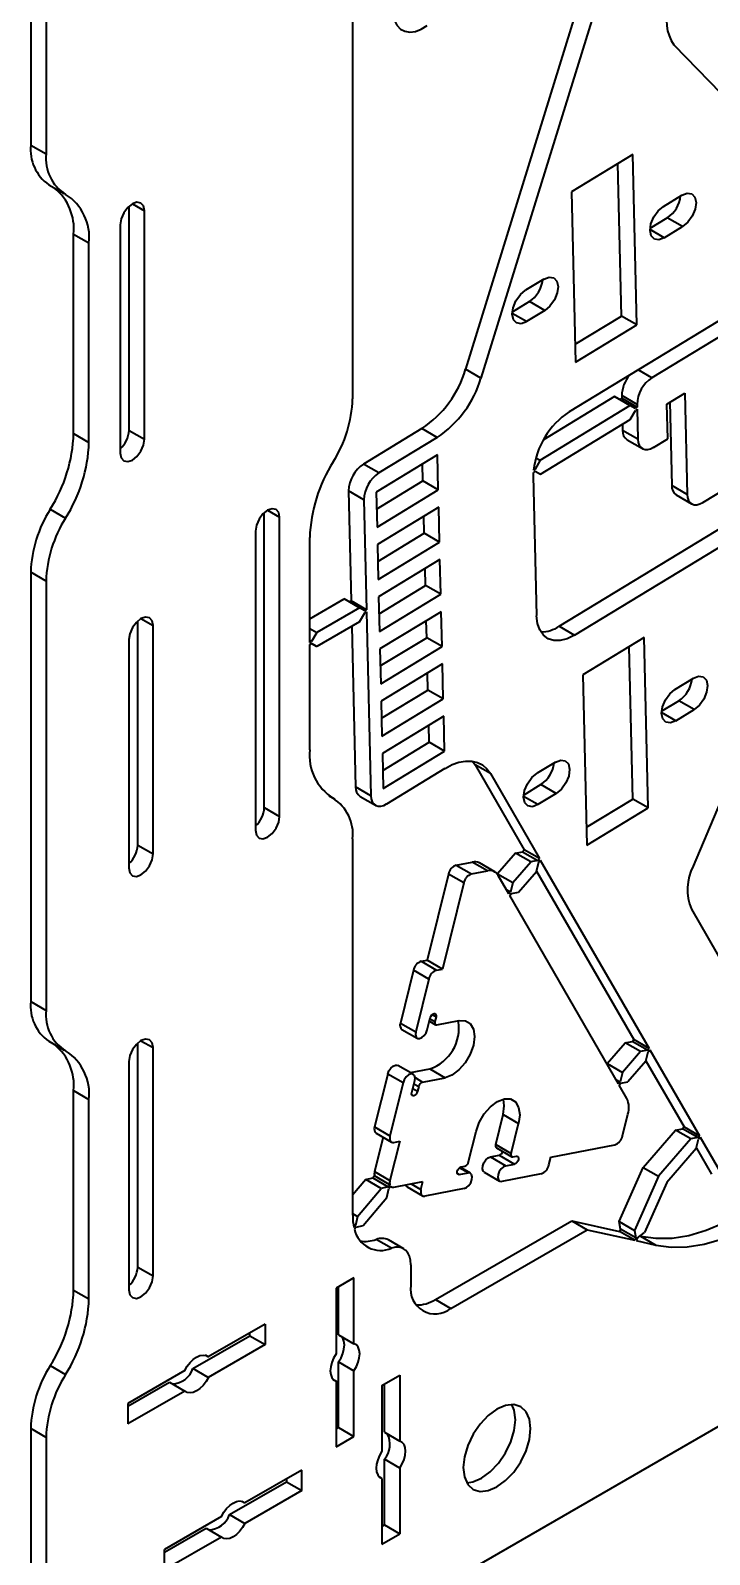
# Model space of a CAD drawing. Header units: millimetres. Extents: x 0 to 415, y 0 to 292.
# Drawn here: x 359.41 to 367.24, y 100.69 to 118.28 of the extents above; entities that cross this region are included whole.
import ezdxf

# ---------------------------------------------------------------- set-up
doc = ezdxf.new("R2010")
doc.units = ezdxf.units.MM

# ---------------------------------------------------------------- blocks, each defined once
blk = doc.blocks.new('SE1')
at = {"color": 7, "linetype": 'Continuous', "lineweight": 35}
for p, q in [((360.78, 108.641), (360.81, 108.71)), ((360.81, 108.71), (360.821, 108.778)), ((360.542, 108.617), (360.553, 108.562)), ((360.553, 108.562), (360.583, 108.527)), ((360.583, 108.527), (360.628, 108.518)), ((360.628, 108.518), (360.681, 108.537)), ((360.681, 108.537), (360.735, 108.58)), ((360.735, 108.58), (360.78, 108.641))]:
    blk.add_line(p, q, dxfattribs=at)
blk = doc.blocks.new('SE')
blk.add_blockref('SE1', (0, 0))
blk = doc.blocks.new('SE3')
at = {"color": 7, "linetype": 'Continuous', "lineweight": 35}
for p, q in [((360.735, 111.512), (360.681, 111.494)), ((360.78, 111.504), (360.735, 111.512)), ((360.583, 111.39), (360.553, 111.32)), ((360.628, 111.451), (360.583, 111.39)), ((360.681, 111.494), (360.628, 111.451)), ((360.81, 111.469), (360.78, 111.504)), ((360.821, 111.413), (360.81, 111.469)), ((360.553, 111.32), (360.542, 111.253))]:
    blk.add_line(p, q, dxfattribs=at)
blk = doc.blocks.new('SE2')
blk.add_blockref('SE3', (0, 0))
blk = doc.blocks.new('SE69')
at = {"color": 7, "linetype": 'Continuous', "lineweight": 35}
for p, q in [((360.68, 113.428), (360.71, 113.497)), ((360.71, 113.497), (360.72, 113.565)), ((360.443, 113.405), (360.453, 113.349)), ((360.453, 113.349), (360.483, 113.315)), ((360.483, 113.315), (360.528, 113.306)), ((360.528, 113.306), (360.582, 113.324)), ((360.582, 113.324), (360.635, 113.367)), ((360.635, 113.367), (360.68, 113.428))]:
    blk.add_line(p, q, dxfattribs=at)
blk = doc.blocks.new('SE68')
blk.add_blockref('SE69', (0, 0))
blk = doc.blocks.new('SE71')
at = {"color": 7, "linetype": 'Continuous', "lineweight": 35}
for p, q in [((360.582, 116.281), (360.528, 116.238)), ((360.635, 116.299), (360.582, 116.281)), ((360.68, 116.29), (360.635, 116.299)), ((360.71, 116.256), (360.68, 116.29)), ((360.72, 116.2), (360.71, 116.256)), ((360.453, 116.107), (360.443, 116.04)), ((360.483, 116.177), (360.453, 116.107)), ((360.528, 116.238), (360.483, 116.177))]:
    blk.add_line(p, q, dxfattribs=at)
blk = doc.blocks.new('SE70')
blk.add_blockref('SE71', (0, 0))
blk = doc.blocks.new('SE73')
at = {"color": 7, "linetype": 'Continuous', "lineweight": 35}
for p, q in [((362.002, 109.052), (362.013, 108.997)), ((362.194, 109.015), (362.24, 109.075)), ((362.24, 109.075), (362.27, 109.145)), ((362.27, 109.145), (362.28, 109.212)), ((362.013, 108.997), (362.043, 108.962)), ((362.043, 108.962), (362.088, 108.953)), ((362.088, 108.953), (362.141, 108.972)), ((362.141, 108.972), (362.194, 109.015))]:
    blk.add_line(p, q, dxfattribs=at)
blk = doc.blocks.new('SE72')
blk.add_blockref('SE73', (0, 0))
blk = doc.blocks.new('SE75')
at = {"color": 7, "linetype": 'Continuous', "lineweight": 35}
for p, q in [((362.141, 112.744), (362.088, 112.702)), ((362.194, 112.763), (362.141, 112.744)), ((362.24, 112.754), (362.194, 112.763)), ((362.27, 112.72), (362.24, 112.754)), ((362.013, 112.571), (362.002, 112.504)), ((362.043, 112.641), (362.013, 112.571)), ((362.088, 112.702), (362.043, 112.641)), ((362.28, 112.664), (362.27, 112.72))]:
    blk.add_line(p, q, dxfattribs=at)
blk = doc.blocks.new('SE74')
blk.add_blockref('SE75', (0, 0))
blk = doc.blocks.new('SE77')
at = {"color": 7, "linetype": 'Continuous', "lineweight": 35}
for p, q in [((360.734, 103.71), (360.779, 103.771)), ((360.779, 103.771), (360.809, 103.841)), ((360.809, 103.841), (360.82, 103.908)), ((360.542, 103.748), (360.553, 103.692)), ((360.553, 103.692), (360.583, 103.658)), ((360.583, 103.658), (360.628, 103.649)), ((360.628, 103.649), (360.681, 103.668)), ((360.681, 103.668), (360.734, 103.71))]:
    blk.add_line(p, q, dxfattribs=at)
blk = doc.blocks.new('SE76')
blk.add_blockref('SE77', (0, 0))
blk = doc.blocks.new('SE79')
at = {"color": 7, "linetype": 'Continuous', "lineweight": 35}
for p, q in [((360.681, 106.624), (360.628, 106.581)), ((360.734, 106.642), (360.681, 106.624)), ((360.779, 106.633), (360.734, 106.642)), ((360.809, 106.599), (360.779, 106.633)), ((360.82, 106.544), (360.809, 106.599)), ((360.553, 106.451), (360.542, 106.383)), ((360.583, 106.52), (360.553, 106.451)), ((360.628, 106.581), (360.583, 106.52))]:
    blk.add_line(p, q, dxfattribs=at)
blk = doc.blocks.new('SE78')
blk.add_blockref('SE79', (0, 0))
blk = doc.blocks.new('SE95')
at = {"color": 7, "linetype": 'Continuous', "lineweight": 35}
for p, q in [((361.214, 102.866), (361.247, 102.909)), ((361.247, 102.909), (361.284, 102.945)), ((361.284, 102.945), (361.323, 102.973)), ((361.323, 102.973), (361.361, 102.99)), ((361.361, 102.99), (361.398, 102.996)), ((361.398, 102.996), (361.431, 102.991)), ((361.431, 102.991), (361.458, 102.974)), ((361.187, 102.817), (361.214, 102.866))]:
    blk.add_line(p, q, dxfattribs=at)
blk = doc.blocks.new('SE94')
blk.add_blockref('SE95', (0, 0))
blk = doc.blocks.new('SE97')
at = {"color": 7, "linetype": 'Continuous', "lineweight": 35}
for p, q in [((361.458, 102.737), (361.431, 102.689)), ((361.214, 102.564), (361.187, 102.581)), ((361.247, 102.558), (361.214, 102.564)), ((361.284, 102.564), (361.247, 102.558)), ((361.323, 102.581), (361.284, 102.564)), ((361.361, 102.609), (361.323, 102.581)), ((361.398, 102.645), (361.361, 102.609)), ((361.431, 102.689), (361.398, 102.645))]:
    blk.add_line(p, q, dxfattribs=at)
blk = doc.blocks.new('SE96')
blk.add_blockref('SE97', (0, 0))
blk = doc.blocks.new('SE115')
at = {"color": 7, "linetype": 'Continuous', "lineweight": 35}
for p, q in [((362.882, 102.911), (362.869, 102.861)), ((362.903, 102.961), (362.882, 102.911)), ((362.931, 103.009), (362.903, 102.961)), ((362.869, 102.861), (362.864, 102.814)), ((362.864, 102.814), (362.869, 102.772)), ((362.869, 102.772), (362.882, 102.737)), ((362.882, 102.737), (362.903, 102.711)), ((362.903, 102.711), (362.931, 102.696))]:
    blk.add_line(p, q, dxfattribs=at)
blk = doc.blocks.new('SE114')
blk.add_blockref('SE115', (0, 0))
blk = doc.blocks.new('SE117')
at = {"color": 7, "linetype": 'Continuous', "lineweight": 35}
for p, q in [((363.165, 103.112), (363.136, 103.127)), ((363.186, 103.087), (363.165, 103.112)), ((363.199, 103.052), (363.186, 103.087)), ((363.165, 102.862), (363.186, 102.912)), ((363.186, 102.912), (363.199, 102.962)), ((363.203, 103.01), (363.199, 103.052)), ((363.199, 102.962), (363.203, 103.01)), ((363.136, 102.815), (363.165, 102.862))]:
    blk.add_line(p, q, dxfattribs=at)
blk = doc.blocks.new('SE116')
blk.add_blockref('SE117', (0, 0))
blk = doc.blocks.new('SE119')
at = {"color": 7, "linetype": 'Continuous', "lineweight": 35}
for p, q in [((361.819, 100.96), (361.782, 100.924)), ((361.852, 101.004), (361.819, 100.96)), ((361.879, 101.052), (361.852, 101.004)), ((361.635, 100.879), (361.608, 100.896)), ((361.668, 100.873), (361.635, 100.879)), ((361.705, 100.879), (361.668, 100.873)), ((361.743, 100.896), (361.705, 100.879)), ((361.782, 100.924), (361.743, 100.896))]:
    blk.add_line(p, q, dxfattribs=at)
blk = doc.blocks.new('SE118')
blk.add_blockref('SE119', (0, 0))
blk = doc.blocks.new('SE121')
at = {"color": 7, "linetype": 'Continuous', "lineweight": 35}
for p, q in [((361.743, 101.288), (361.782, 101.306)), ((361.782, 101.306), (361.819, 101.312)), ((361.819, 101.312), (361.852, 101.306)), ((361.852, 101.306), (361.879, 101.289)), ((361.608, 101.133), (361.635, 101.181)), ((361.635, 101.181), (361.668, 101.224)), ((361.668, 101.224), (361.705, 101.261)), ((361.705, 101.261), (361.743, 101.288))]:
    blk.add_line(p, q, dxfattribs=at)
blk = doc.blocks.new('SE120')
blk.add_blockref('SE121', (0, 0))
blk = doc.blocks.new('SE131')
at = {"color": 7, "linetype": 'Continuous', "lineweight": 35}
for p, q in [((363.432, 101.838), (363.411, 101.787)), ((363.46, 101.885), (363.432, 101.838)), ((363.397, 101.737), (363.393, 101.69)), ((363.393, 101.69), (363.397, 101.648)), ((363.411, 101.787), (363.397, 101.737)), ((363.397, 101.648), (363.411, 101.613)), ((363.411, 101.613), (363.432, 101.588)), ((363.432, 101.588), (363.46, 101.573))]:
    blk.add_line(p, q, dxfattribs=at)
blk = doc.blocks.new('SE130')
blk.add_blockref('SE131', (0, 0))
blk = doc.blocks.new('SE133')
at = {"color": 7, "linetype": 'Continuous', "lineweight": 35}
for p, q in [((363.693, 101.988), (363.665, 102.003)), ((363.715, 101.963), (363.693, 101.988)), ((363.728, 101.928), (363.715, 101.963)), ((363.715, 101.789), (363.728, 101.839)), ((363.732, 101.886), (363.728, 101.928)), ((363.728, 101.839), (363.732, 101.886)), ((363.665, 101.691), (363.693, 101.739)), ((363.693, 101.739), (363.715, 101.789))]:
    blk.add_line(p, q, dxfattribs=at)
blk = doc.blocks.new('SE132')
blk.add_blockref('SE133', (0, 0))
blk = doc.blocks.new('SE149')
at = {"color": 7, "linetype": 'Continuous', "lineweight": 35}
for p, q in [((364.786, 102.372), (364.685, 102.298)), ((364.886, 102.414), (364.786, 102.372)), ((364.98, 102.424), (364.886, 102.414)), ((365.061, 102.399), (364.98, 102.424)), ((365.122, 102.341), (365.061, 102.399)), ((364.591, 102.199), (364.511, 102.081)), ((364.685, 102.298), (364.591, 102.199)), ((365.161, 102.256), (365.122, 102.341)), ((365.174, 102.147), (365.161, 102.256)), ((364.511, 102.081), (364.449, 101.953)), ((365.122, 101.892), (365.161, 102.023)), ((365.161, 102.023), (365.174, 102.147)), ((364.449, 101.953), (364.41, 101.822)), ((365.061, 101.764), (365.122, 101.892)), ((364.41, 101.822), (364.397, 101.698)), ((364.397, 101.698), (364.41, 101.589)), ((364.98, 101.646), (365.061, 101.764)), ((364.41, 101.589), (364.449, 101.503)), ((364.449, 101.503), (364.511, 101.446)), ((364.786, 101.473), (364.886, 101.547)), ((364.886, 101.547), (364.98, 101.646)), ((364.511, 101.446), (364.591, 101.421)), ((364.591, 101.421), (364.685, 101.431)), ((364.685, 101.431), (364.786, 101.473))]:
    blk.add_line(p, q, dxfattribs=at)
blk = doc.blocks.new('SE148')
blk.add_blockref('SE149', (0, 0))
blk = doc.blocks.new('SE407')
at = {"color": 7, "linetype": 'Continuous', "lineweight": 35}
for p, q in [((365.005, 115.162), (365.056, 115.233)), ((365.056, 115.233), (365.116, 115.284)), ((364.962, 115.006), (364.972, 115.082)), ((364.972, 115.082), (365.005, 115.162)), ((364.975, 114.944), (364.962, 115.006)), ((365.011, 114.906), (364.975, 114.944)), ((365.064, 114.898), (365.011, 114.906)), ((365.125, 114.921), (365.064, 114.898))]:
    blk.add_line(p, q, dxfattribs=at)
blk = doc.blocks.new('SE406')
blk.add_blockref('SE407', (0, 0))
blk = doc.blocks.new('SE409')
at = {"color": 7, "linetype": 'Continuous', "lineweight": 35}
for p, q in [((365.328, 115.413), (365.39, 115.436)), ((365.39, 115.436), (365.442, 115.428)), ((365.442, 115.428), (365.478, 115.39)), ((365.478, 115.39), (365.492, 115.328)), ((365.481, 115.252), (365.448, 115.172)), ((365.492, 115.328), (365.481, 115.252)), ((365.397, 115.101), (365.337, 115.05)), ((365.448, 115.172), (365.397, 115.101))]:
    blk.add_line(p, q, dxfattribs=at)
blk = doc.blocks.new('SE408')
blk.add_blockref('SE409', (0, 0))
blk = doc.blocks.new('SE411')
at = {"color": 7, "linetype": 'Continuous', "lineweight": 35}
for p, q in [((366.919, 116.38), (366.98, 116.404)), ((366.98, 116.404), (367.032, 116.396)), ((367.032, 116.396), (367.068, 116.358)), ((367.068, 116.358), (367.082, 116.296)), ((367.082, 116.296), (367.072, 116.219)), ((367.039, 116.14), (366.988, 116.069)), ((367.072, 116.219), (367.039, 116.14)), ((366.988, 116.069), (366.927, 116.018))]:
    blk.add_line(p, q, dxfattribs=at)
blk = doc.blocks.new('SE410')
blk.add_blockref('SE411', (0, 0))
blk = doc.blocks.new('SE413')
at = {"color": 7, "linetype": 'Continuous', "lineweight": 35}
for p, q in [((366.562, 116.05), (366.596, 116.13)), ((366.596, 116.13), (366.646, 116.201)), ((366.646, 116.201), (366.707, 116.251)), ((366.552, 115.973), (366.562, 116.05)), ((366.566, 115.911), (366.552, 115.973)), ((366.602, 115.874), (366.566, 115.911)), ((366.654, 115.866), (366.602, 115.874)), ((366.715, 115.889), (366.654, 115.866))]:
    blk.add_line(p, q, dxfattribs=at)
blk = doc.blocks.new('SE412')
blk.add_blockref('SE413', (0, 0))
blk = doc.blocks.new('SE415')
at = {"color": 7, "linetype": 'Continuous', "lineweight": 35}
for p, q in [((365.461, 109.839), (365.522, 109.862)), ((365.522, 109.862), (365.574, 109.854)), ((365.574, 109.854), (365.61, 109.817)), ((365.61, 109.817), (365.624, 109.755)), ((365.624, 109.755), (365.613, 109.678)), ((365.58, 109.598), (365.53, 109.527)), ((365.613, 109.678), (365.58, 109.598)), ((365.53, 109.527), (365.469, 109.477))]:
    blk.add_line(p, q, dxfattribs=at)
blk = doc.blocks.new('SE414')
blk.add_blockref('SE415', (0, 0))
blk = doc.blocks.new('SE417')
at = {"color": 7, "linetype": 'Continuous', "lineweight": 35}
for p, q in [((365.104, 109.509), (365.137, 109.588)), ((365.137, 109.588), (365.188, 109.659)), ((365.188, 109.659), (365.249, 109.71)), ((365.094, 109.432), (365.104, 109.509)), ((365.108, 109.37), (365.094, 109.432)), ((365.143, 109.332), (365.108, 109.37)), ((365.196, 109.324), (365.143, 109.332)), ((365.257, 109.348), (365.196, 109.324))]:
    blk.add_line(p, q, dxfattribs=at)
blk = doc.blocks.new('SE416')
blk.add_blockref('SE417', (0, 0))
blk = doc.blocks.new('SE419')
at = {"color": 7, "linetype": 'Continuous', "lineweight": 35}
for p, q in [((367.051, 110.807), (367.112, 110.83)), ((367.112, 110.83), (367.165, 110.822)), ((367.165, 110.822), (367.201, 110.784)), ((367.204, 110.646), (367.171, 110.566)), ((367.201, 110.784), (367.214, 110.722)), ((367.214, 110.722), (367.204, 110.646)), ((367.12, 110.495), (367.06, 110.444)), ((367.171, 110.566), (367.12, 110.495))]:
    blk.add_line(p, q, dxfattribs=at)
blk = doc.blocks.new('SE418')
blk.add_blockref('SE419', (0, 0))
blk = doc.blocks.new('SE421')
at = {"color": 7, "linetype": 'Continuous', "lineweight": 35}
for p, q in [((366.728, 110.556), (366.778, 110.627)), ((366.778, 110.627), (366.839, 110.678)), ((366.684, 110.4), (366.695, 110.476)), ((366.695, 110.476), (366.728, 110.556)), ((366.698, 110.338), (366.684, 110.4)), ((366.734, 110.3), (366.698, 110.338)), ((366.786, 110.292), (366.734, 110.3)), ((366.848, 110.315), (366.786, 110.292))]:
    blk.add_line(p, q, dxfattribs=at)
blk = doc.blocks.new('SE420')
blk.add_blockref('SE421', (0, 0))
blk = doc.blocks.new('SE427')
at = {"color": 7, "linetype": 'Continuous', "lineweight": 35}
for p, q in [((366.979, 112.928), (366.983, 112.891)), ((366.983, 112.891), (366.994, 112.859)), ((366.994, 112.859), (367.011, 112.834)), ((367.011, 112.834), (367.034, 112.817)), ((367.034, 112.817), (367.061, 112.808)), ((367.061, 112.808), (367.092, 112.808)), ((367.092, 112.808), (367.126, 112.817)), ((367.126, 112.817), (367.16, 112.834))]:
    blk.add_line(p, q, dxfattribs=at)
blk = doc.blocks.new('SE426')
blk.add_blockref('SE427', (0, 0))
blk = doc.blocks.new('SE429')
at = {"color": 7, "linetype": 'Continuous', "lineweight": 35}
for p, q in [((366.411, 113.565), (366.416, 113.527)), ((366.416, 113.527), (366.427, 113.496)), ((366.427, 113.496), (366.444, 113.471)), ((366.444, 113.471), (366.467, 113.454)), ((366.467, 113.454), (366.494, 113.445)), ((366.494, 113.445), (366.525, 113.445)), ((366.525, 113.445), (366.558, 113.454)), ((366.558, 113.454), (366.593, 113.471))]:
    blk.add_line(p, q, dxfattribs=at)
blk = doc.blocks.new('SE428')
blk.add_blockref('SE429', (0, 0))
blk = doc.blocks.new('SE431')
at = {"color": 7, "linetype": 'Continuous', "lineweight": 35}
for p, q in [((365.254, 111.439), (365.243, 111.528)), ((365.28, 111.363), (365.254, 111.439)), ((365.321, 111.304), (365.28, 111.363)), ((365.376, 111.262), (365.321, 111.304)), ((365.442, 111.241), (365.376, 111.262)), ((365.516, 111.241), (365.442, 111.241)), ((365.596, 111.262), (365.516, 111.241)), ((365.679, 111.303), (365.596, 111.262))]:
    blk.add_line(p, q, dxfattribs=at)
blk = doc.blocks.new('SE430')
blk.add_blockref('SE431', (0, 0))
blk = doc.blocks.new('SE465')
at = {"color": 7, "linetype": 'Continuous', "lineweight": 35}
for p, q in [((363.59, 118.468), (363.605, 118.398)), ((363.605, 118.398), (363.633, 118.341)), ((363.633, 118.341), (363.672, 118.298)), ((363.672, 118.298), (363.722, 118.272)), ((363.722, 118.272), (363.781, 118.262)), ((363.781, 118.262), (363.845, 118.27)), ((363.845, 118.27), (363.913, 118.296)), ((363.913, 118.296), (363.983, 118.337))]:
    blk.add_line(p, q, dxfattribs=at)
blk = doc.blocks.new('SE464')
blk.add_blockref('SE465', (0, 0))
blk = doc.blocks.new('SE511')
at = {"color": 7, "linetype": 'Continuous', "lineweight": 35}
for p, q in [((363.552, 105.527), (363.549, 105.51)), ((363.549, 105.51), (363.549, 105.493)), ((363.549, 105.493), (363.551, 105.479)), ((363.551, 105.479), (363.556, 105.467)), ((363.556, 105.467), (363.564, 105.458)), ((363.564, 105.458), (363.573, 105.451)), ((363.573, 105.451), (363.584, 105.449)), ((363.584, 105.449), (363.597, 105.449))]:
    blk.add_line(p, q, dxfattribs=at)
blk = doc.blocks.new('SE510')
blk.add_blockref('SE511', (0, 0))
blk = doc.blocks.new('SE513')
at = {"color": 7, "linetype": 'Continuous', "lineweight": 35}
for p, q in [((363.793, 106.24), (363.766, 106.228)), ((363.817, 106.238), (363.793, 106.24)), ((363.834, 106.223), (363.817, 106.238)), ((363.717, 106.173), (363.703, 106.137)), ((363.739, 106.205), (363.717, 106.173)), ((363.766, 106.228), (363.739, 106.205)), ((363.841, 106.196), (363.834, 106.223)), ((363.838, 106.163), (363.841, 106.196))]:
    blk.add_line(p, q, dxfattribs=at)
blk = doc.blocks.new('SE512')
blk.add_blockref('SE513', (0, 0))
blk = doc.blocks.new('SE515')
at = {"color": 7, "linetype": 'Continuous', "lineweight": 35}
for p, q in [((363.802, 106.01), (363.804, 106.027)), ((363.806, 105.997), (363.802, 106.01)), ((363.814, 105.989), (363.806, 105.997)), ((363.826, 105.988), (363.814, 105.989)), ((363.84, 105.994), (363.826, 105.988)), ((363.853, 106.006), (363.84, 105.994)), ((363.864, 106.022), (363.853, 106.006)), ((363.871, 106.04), (363.864, 106.022))]:
    blk.add_line(p, q, dxfattribs=at)
blk = doc.blocks.new('SE514')
blk.add_blockref('SE515', (0, 0))
blk = doc.blocks.new('SE517')
at = {"color": 7, "linetype": 'Continuous', "lineweight": 35}
for p, q in [((364.351, 106.855), (364.423, 106.854)), ((364.423, 106.854), (364.479, 106.82)), ((364.479, 106.82), (364.515, 106.757)), ((364.515, 106.757), (364.527, 106.672)), ((364.527, 106.672), (364.514, 106.572)), ((364.477, 106.468), (364.419, 106.369)), ((364.514, 106.572), (364.477, 106.468)), ((364.347, 106.286), (364.267, 106.226)), ((364.419, 106.369), (364.347, 106.286)), ((364.267, 106.226), (364.188, 106.195))]:
    blk.add_line(p, q, dxfattribs=at)
blk = doc.blocks.new('SE516')
blk.add_blockref('SE517', (0, 0))
blk = doc.blocks.new('SE519')
at = {"color": 7, "linetype": 'Continuous', "lineweight": 35}
for p, q in [((364.07, 106.844), (364.069, 106.836)), ((364.069, 106.836), (364.069, 106.828)), ((364.069, 106.828), (364.07, 106.82)), ((364.07, 106.82), (364.072, 106.814)), ((364.072, 106.814), (364.076, 106.81)), ((364.076, 106.81), (364.081, 106.807)), ((364.081, 106.807), (364.086, 106.805)), ((364.086, 106.805), (364.093, 106.806))]:
    blk.add_line(p, q, dxfattribs=at)
blk = doc.blocks.new('SE518')
blk.add_blockref('SE519', (0, 0))
blk = doc.blocks.new('SE521')
at = {"color": 7, "linetype": 'Continuous', "lineweight": 35}
for p, q in [((364.048, 106.931), (364.061, 106.937)), ((364.061, 106.937), (364.073, 106.936)), ((364.073, 106.936), (364.082, 106.929)), ((364.017, 106.886), (364.024, 106.904)), ((364.024, 106.904), (364.034, 106.92)), ((364.034, 106.92), (364.048, 106.931)), ((364.082, 106.929), (364.085, 106.915)), ((364.085, 106.915), (364.084, 106.899))]:
    blk.add_line(p, q, dxfattribs=at)
blk = doc.blocks.new('SE520')
blk.add_blockref('SE521', (0, 0))
blk = doc.blocks.new('SE523')
at = {"color": 7, "linetype": 'Continuous', "lineweight": 35}
for p, q in [((363.849, 106.724), (363.845, 106.691)), ((363.845, 106.691), (363.853, 106.664)), ((363.853, 106.664), (363.87, 106.649)), ((363.87, 106.649), (363.894, 106.647)), ((363.894, 106.647), (363.921, 106.659)), ((363.921, 106.659), (363.948, 106.682)), ((363.948, 106.682), (363.969, 106.715)), ((363.969, 106.715), (363.983, 106.75))]:
    blk.add_line(p, q, dxfattribs=at)
blk = doc.blocks.new('SE522')
blk.add_blockref('SE523', (0, 0))
blk = doc.blocks.new('SE525')
at = {"color": 7, "linetype": 'Continuous', "lineweight": 35}
for p, q in [((364.189, 109.766), (364.269, 109.809)), ((364.269, 109.809), (364.348, 109.837)), ((364.348, 109.837), (364.424, 109.851)), ((364.424, 109.851), (364.495, 109.85)), ((364.495, 109.85), (364.561, 109.835)), ((364.561, 109.835), (364.619, 109.806)), ((364.619, 109.806), (364.669, 109.762)), ((364.669, 109.762), (364.71, 109.706))]:
    blk.add_line(p, q, dxfattribs=at)
blk = doc.blocks.new('SE524')
blk.add_blockref('SE525', (0, 0))
blk = doc.blocks.new('SE527')
at = {"color": 7, "linetype": 'Continuous', "lineweight": 35}
for p, q in [((363.333, 109.45), (363.337, 109.413)), ((363.337, 109.413), (363.348, 109.381)), ((363.348, 109.381), (363.365, 109.356)), ((363.365, 109.356), (363.388, 109.339)), ((363.388, 109.339), (363.416, 109.33)), ((363.416, 109.33), (363.447, 109.33)), ((363.447, 109.33), (363.48, 109.339)), ((363.48, 109.339), (363.514, 109.356))]:
    blk.add_line(p, q, dxfattribs=at)
blk = doc.blocks.new('SE526')
blk.add_blockref('SE527', (0, 0))
blk = doc.blocks.new('SE583')
at = {"color": 7, "linetype": 'Continuous', "lineweight": 35}
for p, q in [((367.992, 104.665), (368.196, 104.823)), ((367.786, 104.529), (367.992, 104.665)), ((367.58, 104.419), (367.786, 104.529)), ((367.175, 104.275), (367.376, 104.334)), ((367.376, 104.334), (367.58, 104.419)), ((366.62, 104.265), (366.795, 104.241)), ((366.795, 104.241), (366.981, 104.244)), ((366.981, 104.244), (367.175, 104.275))]:
    blk.add_line(p, q, dxfattribs=at)
blk = doc.blocks.new('SE582')
blk.add_blockref('SE583', (0, 0))
blk = doc.blocks.new('SE587')
at = {"color": 7, "linetype": 'Continuous', "lineweight": 35}
for p, q in [((364.888, 105.181), (364.861, 105.169)), ((364.799, 105.078), (364.795, 105.044)), ((364.795, 105.044), (364.803, 105.017)), ((364.812, 105.113), (364.799, 105.078)), ((364.803, 105.017), (364.819, 105.002)), ((364.834, 105.145), (364.812, 105.113)), ((364.819, 105.002), (364.843, 105)), ((364.861, 105.169), (364.834, 105.145))]:
    blk.add_line(p, q, dxfattribs=at)
blk = doc.blocks.new('SE586')
blk.add_blockref('SE587', (0, 0))
blk = doc.blocks.new('SE589')
at = {"color": 7, "linetype": 'Continuous', "lineweight": 35}
for p, q in [((365.002, 105.206), (364.989, 105.2)), ((365.016, 105.218), (365.002, 105.206)), ((365.011, 105.291), (365.023, 105.29)), ((365.027, 105.234), (365.016, 105.218)), ((365.023, 105.29), (365.032, 105.282)), ((365.034, 105.252), (365.027, 105.234)), ((365.032, 105.282), (365.035, 105.269)), ((365.035, 105.269), (365.034, 105.252))]:
    blk.add_line(p, q, dxfattribs=at)
blk = doc.blocks.new('SE588')
blk.add_blockref('SE589', (0, 0))
blk = doc.blocks.new('SE591')
at = {"color": 7, "linetype": 'Continuous', "lineweight": 35}
for p, q in [((364.949, 105.322), (364.947, 105.313)), ((364.947, 105.313), (364.947, 105.305)), ((364.947, 105.305), (364.948, 105.298)), ((364.948, 105.298), (364.95, 105.291)), ((364.95, 105.291), (364.954, 105.287)), ((364.954, 105.287), (364.959, 105.284)), ((364.959, 105.284), (364.965, 105.282)), ((364.965, 105.282), (364.971, 105.283))]:
    blk.add_line(p, q, dxfattribs=at)
blk = doc.blocks.new('SE590')
blk.add_blockref('SE591', (0, 0))
blk = doc.blocks.new('SE593')
at = {"color": 7, "linetype": 'Continuous', "lineweight": 35}
for p, q in [((364.712, 105.862), (364.792, 105.922)), ((364.792, 105.922), (364.872, 105.952)), ((364.872, 105.952), (364.943, 105.951)), ((364.943, 105.951), (365, 105.917)), ((365, 105.917), (365.036, 105.854)), ((364.582, 105.68), (364.64, 105.778)), ((364.64, 105.778), (364.712, 105.862)), ((365.048, 105.769), (365.035, 105.669)), ((365.036, 105.854), (365.048, 105.769)), ((364.545, 105.575), (364.582, 105.68))]:
    blk.add_line(p, q, dxfattribs=at)
blk = doc.blocks.new('SE592')
blk.add_blockref('SE593', (0, 0))
blk = doc.blocks.new('SE595')
at = {"color": 7, "linetype": 'Continuous', "lineweight": 35}
for p, q in [((364.327, 105.1), (364.329, 105.117)), ((364.331, 105.086), (364.327, 105.1)), ((364.329, 105.117), (364.336, 105.134)), ((364.34, 105.079), (364.331, 105.086)), ((364.336, 105.134), (364.347, 105.15)), ((364.352, 105.078), (364.34, 105.079)), ((364.347, 105.15), (364.36, 105.162)), ((364.36, 105.162), (364.374, 105.168))]:
    blk.add_line(p, q, dxfattribs=at)
blk = doc.blocks.new('SE594')
blk.add_blockref('SE595', (0, 0))
blk = doc.blocks.new('SE597')
at = {"color": 7, "linetype": 'Continuous', "lineweight": 35}
for p, q in [((364.476, 105.095), (364.452, 105.097)), ((364.493, 105.08), (364.476, 105.095)), ((364.483, 104.984), (364.497, 105.02)), ((364.5, 105.053), (364.493, 105.08)), ((364.497, 105.02), (364.5, 105.053)), ((364.407, 104.916), (364.435, 104.928)), ((364.435, 104.928), (364.461, 104.952)), ((364.461, 104.952), (364.483, 104.984))]:
    blk.add_line(p, q, dxfattribs=at)
blk = doc.blocks.new('SE596')
blk.add_blockref('SE597', (0, 0))
blk = doc.blocks.new('SE599')
at = {"color": 7, "linetype": 'Continuous', "lineweight": 35}
for p, q in [((363.91, 104.907), (363.907, 104.89)), ((363.907, 104.89), (363.907, 104.873)), ((363.907, 104.873), (363.909, 104.859)), ((363.909, 104.859), (363.914, 104.847)), ((363.914, 104.847), (363.921, 104.838)), ((363.921, 104.838), (363.931, 104.831)), ((363.931, 104.831), (363.942, 104.829)), ((363.942, 104.829), (363.955, 104.829))]:
    blk.add_line(p, q, dxfattribs=at)
blk = doc.blocks.new('SE598')
blk.add_blockref('SE599', (0, 0))
blk = doc.blocks.new('SE601')
at = {"color": 7, "linetype": 'Continuous', "lineweight": 35}
for p, q in [((363.616, 104.239), (363.57, 104.229)), ((363.659, 104.239), (363.616, 104.239)), ((363.698, 104.228), (363.659, 104.239)), ((363.731, 104.207), (363.698, 104.228)), ((363.758, 104.177), (363.731, 104.207)), ((363.778, 104.138), (363.758, 104.177)), ((363.79, 104.091), (363.778, 104.138)), ((363.794, 104.038), (363.79, 104.091))]:
    blk.add_line(p, q, dxfattribs=at)
blk = doc.blocks.new('SE600')
blk.add_blockref('SE601', (0, 0))
blk = doc.blocks.new('SE641')
at = {"color": 7, "linetype": 'Continuous', "lineweight": 35}
for p, q in [((363.527, 106.239), (363.54, 106.275)), ((363.54, 106.275), (363.562, 106.307)), ((363.562, 106.307), (363.589, 106.33)), ((363.589, 106.33), (363.616, 106.342)), ((363.616, 106.342), (363.64, 106.34)), ((363.64, 106.34), (363.644, 106.338))]:
    blk.add_line(p, q, dxfattribs=at)
blk = doc.blocks.new('SE640')
blk.add_blockref('SE641', (0, 0))
blk = doc.blocks.new('SE645')
at = {"color": 7, "linetype": 'Continuous', "lineweight": 35}
for p, q in [((364.871, 105.871), (364.861, 105.95)), ((364.858, 105.772), (364.871, 105.871))]:
    blk.add_line(p, q, dxfattribs=at)
blk = doc.blocks.new('SE644')
blk.add_blockref('SE645', (0, 0))
blk = doc.blocks.new('SE647')
at = {"color": 7, "linetype": 'Continuous', "lineweight": 35}
for p, q in [((363.009, 103.189), (362.992, 103.21)), ((363.022, 103.154), (363.009, 103.189)), ((363.009, 103.014), (363.022, 103.064)), ((363.027, 103.112), (363.022, 103.154)), ((363.022, 103.064), (363.027, 103.112)), ((362.96, 102.917), (362.988, 102.964)), ((362.988, 102.964), (363.009, 103.014))]:
    blk.add_line(p, q, dxfattribs=at)
blk = doc.blocks.new('SE646')
blk.add_blockref('SE647', (0, 0))
blk = doc.blocks.new('SE649')
at = {"color": 7, "linetype": 'Continuous', "lineweight": 35}
for p, q in [((364.618, 105.146), (364.622, 105.18)), ((364.622, 105.18), (364.636, 105.215)), ((364.636, 105.215), (364.657, 105.247)), ((364.657, 105.247), (364.684, 105.271)), ((364.684, 105.271), (364.711, 105.283)), ((364.626, 105.119), (364.618, 105.146)), ((364.639, 105.106), (364.626, 105.119))]:
    blk.add_line(p, q, dxfattribs=at)
blk = doc.blocks.new('SE648')
blk.add_blockref('SE649', (0, 0))
blk = doc.blocks.new('SE661')
at = {"color": 7, "linetype": 'Continuous', "lineweight": 35}
for p, q in [((364.984, 102.358), (364.958, 102.424)), ((364.998, 102.249), (364.984, 102.358))]:
    blk.add_line(p, q, dxfattribs=at)
blk = doc.blocks.new('SE660')
blk.add_blockref('SE661', (0, 0))
blk = doc.blocks.new('SE663')
at = {"color": 7, "linetype": 'Continuous', "lineweight": 35}
for p, q in [((364.984, 102.125), (364.998, 102.249)), ((364.946, 101.994), (364.984, 102.125)), ((364.803, 101.748), (364.884, 101.866)), ((364.884, 101.866), (364.946, 101.994)), ((364.709, 101.649), (364.803, 101.748)), ((364.437, 101.522), (364.508, 101.533)), ((364.508, 101.533), (364.609, 101.575)), ((364.609, 101.575), (364.709, 101.649))]:
    blk.add_line(p, q, dxfattribs=at)
blk = doc.blocks.new('SE662')
blk.add_blockref('SE663', (0, 0))
blk = doc.blocks.new('SE667')
at = {"color": 7, "linetype": 'Continuous', "lineweight": 35}
for p, q in [((367.816, 104.767), (368.019, 104.925)), ((367.61, 104.631), (367.816, 104.767)), ((367.199, 104.436), (367.403, 104.521)), ((367.403, 104.521), (367.61, 104.631)), ((366.443, 104.367), (366.619, 104.343)), ((366.619, 104.343), (366.805, 104.346)), ((366.805, 104.346), (366.999, 104.377)), ((366.999, 104.377), (367.199, 104.436))]:
    blk.add_line(p, q, dxfattribs=at)
blk = doc.blocks.new('SE666')
blk.add_blockref('SE667', (0, 0))

msp = doc.modelspace()

# ---------------------------------------------------------------- linework, layer by layer
at = {"color": 7, "linetype": 'Continuous', "lineweight": 35}
for p, q in [((359.4099, 121.9139), (359.4099, 116.9595)), ((359.5866, 121.8119), (359.5866, 116.8575)), ((366.2049, 119.4614), (364.602, 114.2694)), ((374.8054, 119.4706), (365.6179, 113.8801)), ((365.9677, 119.3678), (364.4252, 114.3714)), ((363.1222, 118.8368), (363.1222, 114.0308)), ((366.8252, 118.1151), (368.1603, 116.7393)), ((359.4099, 116.9595), (359.5866, 116.8575)), ((365.5023, 111.4054), (374.6898, 116.9959)), ((366.352, 116.8483), (365.6451, 116.4182)), ((365.6791, 111.3034), (374.8665, 116.8939)), ((366.3986, 114.8836), (366.352, 116.8483)), ((366.2218, 114.9856), (366.1801, 116.7437)), ((359.617, 116.5017), (359.7938, 116.3996)), ((360.5816, 116.2805), (360.7205, 116.2003)), ((365.6451, 116.4182), (365.6917, 114.4535)), ((366.7067, 116.2514), (366.9188, 116.3804)), ((360.5437, 113.667), (360.5437, 116.2526)), ((360.7205, 113.5649), (360.7205, 116.2003)), ((366.5529, 115.9999), (366.7506, 116.1201)), ((366.9274, 116.0181), (366.7506, 116.1201)), ((359.9048, 115.9312), (360.0816, 115.8291)), ((359.9048, 113.6299), (359.9048, 115.9312)), ((360.4427, 116.0399), (360.4427, 113.4045)), ((366.7153, 115.8891), (366.552, 115.9834)), ((366.7153, 115.8891), (366.9274, 116.0181)), ((360.0816, 113.5279), (360.0816, 115.8291)), ((368.898, 115.6886), (366.5739, 114.2744)), ((365.3284, 115.4127), (365.1163, 115.2837)), ((365.1602, 115.1524), (364.9625, 115.0321)), ((365.337, 115.0503), (365.1249, 114.9213)), ((365.337, 115.0503), (365.1602, 115.1524)), ((365.1249, 114.9213), (364.9616, 115.0156)), ((365.6868, 114.6601), (366.2218, 114.9856)), ((365.6917, 114.4535), (366.3986, 114.8836)), ((366.3986, 114.8836), (366.2218, 114.9856)), ((364.602, 114.2694), (364.4252, 114.3714)), ((366.5739, 114.2744), (366.4158, 114.3656)), ((366.143, 114.0559), (365.3213, 113.5558)), ((366.3198, 113.9538), (366.143, 114.0559)), ((366.143, 114.0559), (366.2047, 114.024)), ((366.2259, 114.0369), (366.2047, 114.024)), ((366.2047, 114.024), (366.3815, 113.9219)), ((366.4019, 113.9655), (366.2252, 114.0676)), ((366.2252, 114.0676), (366.2259, 114.0369)), ((366.2259, 114.0369), (366.4027, 113.9348)), ((366.746, 113.9707), (366.951, 114.0954)), ((366.7555, 113.5697), (366.746, 113.9707)), ((366.7791, 113.9908), (366.8019, 113.0299)), ((366.951, 114.0954), (366.9787, 112.9278)), ((365.2834, 113.3232), (366.3198, 113.9538)), ((365.2872, 113.1621), (366.3236, 113.7928)), ((366.3815, 113.9219), (366.3198, 113.9538)), ((366.3236, 113.7928), (366.382, 113.8978)), ((366.4027, 113.9348), (366.3815, 113.9219)), ((366.4032, 113.9107), (366.382, 113.8978)), ((366.4019, 113.9655), (366.4027, 113.9348)), ((366.4032, 113.9107), (366.4115, 113.5645)), ((367.1602, 112.8341), (368.94, 113.9171)), ((359.9048, 113.6299), (360.0816, 113.5279)), ((360.5437, 113.667), (360.7205, 113.5649)), ((363.9216, 113.6876), (363.2471, 113.2772)), ((364.0983, 113.5856), (363.9216, 113.6876)), ((366.233, 113.7376), (366.2347, 113.6666)), ((366.4115, 113.5645), (366.2347, 113.6666)), ((364.0983, 113.5856), (363.4239, 113.1752)), ((366.2864, 113.5576), (366.4632, 113.4555)), ((366.5929, 113.4707), (366.7555, 113.5697)), ((363.4239, 113.1752), (363.2471, 113.2772)), ((364.1002, 113.3833), (363.3933, 112.9532)), ((363.9329, 113.0827), (363.9283, 113.2787)), ((364.1097, 112.9807), (364.1002, 113.3833)), ((365.2834, 113.3232), (365.2249, 113.2182)), ((365.2353, 113.3509), (365.2834, 113.3232)), ((365.2053, 113.1389), (365.2435, 111.5284)), ((365.2255, 113.194), (365.2059, 113.1821)), ((365.2249, 113.2182), (365.2077, 113.2077)), ((365.2249, 113.2182), (365.2098, 113.2269)), ((365.2255, 113.194), (365.2872, 113.1621)), ((363.252, 112.8664), (363.0752, 112.9684)), ((363.0752, 112.9684), (363.1053, 111.6985)), ((363.3933, 112.9532), (363.4029, 112.5506)), ((363.398, 112.7572), (363.9329, 113.0827)), ((363.4029, 112.5506), (364.1097, 112.9807)), ((364.1097, 112.9807), (363.9329, 113.0827)), ((366.9787, 112.9278), (366.8019, 113.0299)), ((366.8536, 112.9209), (367.0304, 112.8189)), ((359.6349, 112.7573), (359.8116, 112.6553)), ((362.1413, 112.7445), (362.2802, 112.6643)), ((363.252, 112.8664), (363.2821, 111.5964)), ((364.1145, 112.7802), (363.4076, 112.3501)), ((364.124, 112.3776), (364.1145, 112.7802)), ((362.1035, 109.3144), (362.1035, 112.7166)), ((362.2802, 109.2124), (362.2802, 112.6643)), ((363.9472, 112.4796), (363.9426, 112.6756)), ((362.0024, 112.5039), (362.0024, 109.052)), ((362.6272, 111.2184), (362.6272, 112.4309)), ((363.4123, 112.1541), (363.9472, 112.4796)), ((364.124, 112.3776), (363.9472, 112.4796)), ((363.4076, 112.3501), (363.4172, 111.9475)), ((363.4172, 111.9475), (364.124, 112.3776)), ((364.1288, 112.1771), (363.4219, 111.747)), ((363.9615, 111.8765), (363.9569, 112.0725)), ((364.1383, 111.7745), (364.1288, 112.1771)), ((359.5866, 111.9281), (359.4099, 112.0301)), ((359.4099, 112.0301), (359.4099, 107.0757)), ((359.5866, 111.9281), (359.5866, 106.9737)), ((363.4266, 111.551), (363.9615, 111.8765)), ((364.1383, 111.7745), (363.9615, 111.8765)), ((362.6272, 111.4919), (363.0243, 111.7211)), ((363.201, 111.6191), (363.0243, 111.7211)), ((363.0844, 111.6864), (363.1053, 111.6985)), ((363.2821, 111.5964), (363.1053, 111.6985)), ((363.4219, 111.747), (363.4315, 111.3444)), ((363.4315, 111.3444), (364.1383, 111.7745)), ((363.201, 111.6191), (362.7085, 111.3347)), ((363.2612, 111.5844), (363.201, 111.6191)), ((363.201, 111.4558), (363.2612, 111.5599)), ((363.2612, 111.5844), (363.2821, 111.5964)), ((363.2612, 111.5599), (363.2827, 111.5723)), ((363.2827, 111.5723), (363.333, 109.4498)), ((364.1431, 111.574), (363.4362, 111.1439)), ((364.1526, 111.1714), (364.1431, 111.574)), ((368.2828, 111.5755), (367.05, 108.6372)), ((360.6438, 108.8801), (360.6438, 111.4663)), ((360.6813, 111.4938), (360.8206, 111.4134)), ((360.8206, 108.778), (360.8206, 111.4134)), ((362.6272, 111.3817), (362.7085, 111.3347)), ((362.7085, 111.3347), (362.6484, 111.2306)), ((363.201, 111.4558), (362.7085, 111.1714)), ((363.1123, 111.4045), (363.1562, 109.5519)), ((363.9758, 111.2734), (363.9712, 111.4694)), ((365.5023, 111.4054), (365.6791, 111.3034)), ((360.542, 111.2525), (360.542, 108.6172)), ((362.6272, 111.2429), (362.6484, 111.2306)), ((362.6272, 111.2184), (362.6484, 111.2306)), ((362.6272, 111.1939), (362.6484, 111.2061)), ((362.6272, 109.9813), (362.6272, 111.1939)), ((362.6484, 111.2061), (362.7085, 111.1714)), ((362.7085, 111.1714), (362.6484, 111.2061)), ((363.4409, 110.9479), (363.9758, 111.2734)), ((363.4458, 110.7413), (364.1526, 111.1714)), ((364.1526, 111.1714), (363.9758, 111.2734)), ((366.4842, 111.2746), (365.7773, 110.8445)), ((366.354, 109.4119), (366.3123, 111.17)), ((366.5308, 109.3099), (366.4842, 111.2746)), ((363.4362, 111.1439), (363.4458, 110.7413)), ((364.1574, 110.9709), (363.4505, 110.5408)), ((363.9902, 110.6703), (363.9855, 110.8663)), ((364.1669, 110.5683), (364.1574, 110.9709)), ((365.7773, 110.8445), (365.8239, 108.8798)), ((366.8389, 110.6777), (367.051, 110.8067)), ((363.4552, 110.3448), (363.9902, 110.6703)), ((364.1669, 110.5683), (363.9902, 110.6703)), ((363.4505, 110.5408), (363.4601, 110.1382)), ((363.4601, 110.1382), (364.1669, 110.5683)), ((366.6852, 110.4262), (366.8828, 110.5464)), ((367.0596, 110.4444), (366.8828, 110.5464)), ((364.1717, 110.3678), (363.4648, 109.9377)), ((364.1812, 109.9652), (364.1717, 110.3678)), ((366.8475, 110.3154), (366.6842, 110.4097)), ((366.8475, 110.3154), (367.0596, 110.4444)), ((364.0045, 110.0672), (363.9998, 110.2632)), ((363.4648, 109.9377), (363.4744, 109.535)), ((363.4695, 109.7417), (364.0045, 110.0672)), ((363.4744, 109.535), (364.1812, 109.9652)), ((364.1812, 109.9652), (364.0045, 110.0672)), ((363.5145, 109.3561), (364.1889, 109.7665)), ((364.5059, 109.849), (364.5335, 109.8084)), ((364.7103, 109.7064), (364.5335, 109.8084)), ((364.5335, 109.8084), (365.0999, 108.8263)), ((365.4606, 109.839), (365.2485, 109.71)), ((364.7103, 109.7064), (365.2767, 108.7243)), ((365.2924, 109.5787), (365.0948, 109.4584)), ((365.4692, 109.4766), (365.2924, 109.5787)), ((362.915, 109.4108), (362.848, 109.4495)), ((362.8551, 109.4447), (362.8972, 109.4204)), ((363.333, 109.4498), (363.1562, 109.5519)), ((363.2079, 109.4429), (363.3847, 109.3408)), ((365.2571, 109.3476), (365.0938, 109.4419)), ((365.4692, 109.4766), (365.2571, 109.3476)), ((365.819, 109.0864), (366.354, 109.4119)), ((366.5308, 109.3099), (366.354, 109.4119)), ((362.1035, 109.3144), (362.2802, 109.2124)), ((365.8239, 108.8798), (366.5308, 109.3099)), ((360.6438, 108.8801), (360.8206, 108.778)), ((363.1222, 108.953), (363.1222, 104.6089)), ((365.0003, 108.7889), (364.7927, 108.5493)), ((365.0003, 108.7889), (365.0809, 108.8044)), ((365.1771, 108.6869), (365.0003, 108.7889)), ((365.0809, 108.8044), (365.0999, 108.8263)), ((365.0809, 108.8044), (365.2577, 108.7024)), ((365.2767, 108.7243), (365.0999, 108.8263)), ((365.2577, 108.7024), (365.1771, 108.6869)), ((365.2577, 108.7024), (365.2767, 108.7243)), ((365.2672, 108.6859), (365.2861, 108.7078)), ((365.2861, 108.7078), (366.5396, 106.5345)), ((364.226, 108.5468), (363.9798, 107.5526)), ((364.4027, 108.4447), (364.226, 108.5468)), ((364.3154, 108.65), (364.5004, 108.6855)), ((364.3154, 108.65), (364.4922, 108.548)), ((364.4922, 108.548), (364.6771, 108.5835)), ((364.6771, 108.5835), (364.5004, 108.6855)), ((364.76, 108.5722), (364.5832, 108.6742)), ((364.7914, 108.5441), (364.7927, 108.5493)), ((364.7927, 108.5493), (364.9695, 108.4473)), ((364.9236, 108.3167), (364.7998, 108.5314)), ((364.9695, 108.4473), (365.1771, 108.6869)), ((365.0327, 108.3377), (365.2403, 108.5773)), ((365.2403, 108.5773), (365.2672, 108.6859)), ((365.2412, 108.5812), (366.3628, 106.6365)), ((364.4027, 108.4447), (364.1566, 107.4506)), ((364.9426, 108.3386), (364.8952, 108.366)), ((364.9695, 108.4473), (364.9426, 108.3386)), ((364.9236, 108.3167), (364.9426, 108.3386)), ((364.9331, 108.3003), (364.952, 108.3222)), ((366.1865, 106.1269), (364.9331, 108.3003)), ((364.952, 108.3222), (365.0327, 108.3377)), ((367.028, 108.1416), (367.5183, 107.2914)), ((363.9127, 107.5398), (363.9798, 107.5526)), ((363.9127, 107.5398), (364.0895, 107.4377)), ((364.1566, 107.4506), (363.9798, 107.5526)), ((363.8232, 107.4365), (363.6722, 106.8265)), ((364, 107.3345), (363.8232, 107.4365)), ((364, 107.3345), (363.849, 106.7244)), ((364.0895, 107.4377), (364.1566, 107.4506)), ((359.4099, 107.0757), (359.5866, 106.9737)), ((363.6722, 106.8265), (363.849, 106.7244)), ((363.9831, 106.7502), (364.0167, 106.8857)), ((364.0075, 106.8487), (364.0789, 106.8075)), ((364.0144, 106.8767), (364.0703, 106.8444)), ((364.039, 106.9244), (364.0838, 106.8986)), ((364.0838, 106.8986), (364.0703, 106.8444)), ((364.0927, 106.8056), (364.3509, 106.8552)), ((359.617, 106.6179), (359.7938, 106.5158)), ((360.6431, 104.0102), (360.6431, 106.5958)), ((360.6809, 106.6237), (360.8198, 106.5435)), ((363.6893, 106.7527), (363.866, 106.6507)), ((366.0556, 106.3595), (366.2632, 106.5991)), ((366.2632, 106.5991), (366.3438, 106.6146)), ((366.44, 106.4971), (366.2632, 106.5991)), ((366.3438, 106.6146), (366.3628, 106.6365)), ((366.5206, 106.5125), (366.3438, 106.6146)), ((366.5396, 106.5345), (366.3628, 106.6365)), ((360.8198, 103.9081), (360.8198, 106.5435)), ((366.44, 106.4971), (366.2324, 106.2574)), ((366.5206, 106.5125), (366.44, 106.4971)), ((366.5032, 106.3875), (366.5301, 106.4961)), ((366.5206, 106.5125), (366.5396, 106.5345)), ((366.5301, 106.4961), (366.549, 106.518)), ((366.549, 106.518), (367.1207, 105.5268)), ((360.542, 106.3831), (360.542, 103.7478)), ((363.5267, 106.239), (363.3756, 105.629)), ((363.7035, 106.137), (363.5267, 106.239)), ((363.8206, 106.2364), (363.6438, 106.3385)), ((363.7886, 106.2549), (364.0108, 106.2975)), ((364.0108, 106.2975), (364.1875, 106.1955)), ((366.0546, 106.3556), (366.0556, 106.3595)), ((366.0556, 106.3595), (366.2324, 106.2574)), ((366.2324, 106.2574), (366.2055, 106.1488)), ((366.5032, 106.3875), (366.2956, 106.1478)), ((366.5041, 106.3914), (366.9439, 105.6289)), ((363.7035, 106.137), (363.5524, 105.5269)), ((363.8041, 106.0272), (363.8376, 106.1627)), ((363.8152, 106.0723), (363.8711, 106.04)), ((363.8287, 106.1265), (363.8846, 106.0943)), ((363.8411, 106.1968), (363.9293, 106.1459)), ((363.8846, 106.0943), (363.8711, 106.04)), ((363.9293, 106.1459), (364.1875, 106.1955)), ((366.1581, 106.1762), (366.2055, 106.1488)), ((366.1865, 106.1269), (366.2055, 106.1488)), ((366.196, 106.1105), (366.2149, 106.1324)), ((366.2855, 105.9551), (366.196, 106.1105)), ((366.2149, 106.1324), (366.2956, 106.1478)), ((359.9048, 106.0474), (360.0816, 105.9453)), ((359.9048, 103.7461), (359.9048, 106.0474)), ((360.0816, 103.6441), (360.0816, 105.9453)), ((364.7718, 105.4236), (364.858, 105.7715)), ((364.858, 105.7715), (365.0347, 105.6695)), ((366.2353, 105.5255), (366.297, 105.7747)), ((363.3756, 105.629), (363.5524, 105.5269)), ((363.3927, 105.5552), (363.5695, 105.4532)), ((364.4589, 105.2275), (364.5451, 105.5755)), ((364.9486, 105.3215), (365.0347, 105.6695)), ((366.4721, 105.1619), (366.8443, 105.5915)), ((366.8443, 105.5915), (366.9249, 105.607)), ((367.0211, 105.4895), (366.8443, 105.5915)), ((366.9439, 105.6289), (366.9249, 105.607)), ((367.1017, 105.5049), (366.9249, 105.607)), ((366.9439, 105.6289), (367.1207, 105.5268)), ((367.1207, 105.5268), (367.1017, 105.5049)), ((363.4736, 105.5086), (363.3755, 105.1125)), ((363.6642, 105.4623), (363.5523, 105.0104)), ((363.5971, 105.4494), (363.6642, 105.4623)), ((364.7718, 105.4236), (364.9486, 105.3215)), ((364.7803, 105.3867), (364.9571, 105.2847)), ((365.408, 105.2806), (366.1458, 105.4223)), ((367.0211, 105.4895), (366.6489, 105.0599)), ((367.0843, 105.3799), (366.7447, 104.9879)), ((367.1017, 105.5049), (367.0211, 105.4895)), ((367.0843, 105.3799), (367.1112, 105.4885)), ((367.0852, 105.3838), (367.2595, 105.0817)), ((367.1301, 105.5104), (367.1112, 105.4885)), ((367.1301, 105.5104), (367.4363, 104.9796)), ((364.374, 105.1682), (364.4142, 105.1759)), ((364.7114, 105.2829), (364.812, 105.3022)), ((364.7114, 105.2829), (364.8882, 105.1808)), ((364.812, 105.3022), (364.9888, 105.2001)), ((364.8882, 105.1808), (364.9888, 105.2001)), ((364.9709, 105.2828), (365.0112, 105.2905)), ((365.3856, 105.1902), (365.408, 105.2806)), ((363.273, 105.0217), (363.1222, 104.8413)), ((363.273, 105.0217), (363.3544, 105.0402)), ((363.4498, 104.9196), (363.273, 105.0217)), ((363.3544, 105.0402), (363.5311, 104.9382)), ((363.3751, 105.0621), (363.3556, 105.0395)), ((363.5518, 104.96), (363.3751, 105.0621)), ((363.3755, 105.1125), (363.5523, 105.0104)), ((364.3292, 105.0907), (364.3516, 105.0778)), ((364.4522, 105.0971), (364.3515, 105.1552)), ((364.3516, 105.0778), (364.4522, 105.0971)), ((364.4798, 105.0933), (364.3603, 105.1623)), ((364.639, 105.1059), (364.8158, 105.0038)), ((365.2962, 105.087), (364.8434, 105.0001)), ((366.1945, 104.5364), (366.4721, 105.1619)), ((366.6489, 105.0599), (366.3713, 104.4343)), ((366.4721, 105.1619), (366.6489, 105.0599)), ((363.1783, 104.595), (363.4498, 104.9196)), ((363.5311, 104.9382), (363.4498, 104.9196)), ((363.5165, 104.8142), (363.5405, 104.9194)), ((363.5311, 104.9382), (363.5319, 104.9369)), ((363.5518, 104.96), (363.5319, 104.9369)), ((363.5611, 104.9434), (363.5405, 104.9194)), ((363.56, 104.9421), (363.5694, 104.9367)), ((363.597, 104.9329), (363.9324, 104.9973)), ((363.7503, 104.9353), (363.927, 104.8332)), ((363.7981, 104.9715), (363.91, 104.9069)), ((363.91, 104.9069), (363.9324, 104.9973)), ((364.4074, 104.9164), (363.9547, 104.8294)), ((366.7447, 104.9879), (366.4878, 104.4089)), ((363.245, 104.4896), (363.5165, 104.8142)), ((363.1222, 104.6274), (363.1783, 104.595)), ((363.1544, 104.4902), (363.1301, 104.5043)), ((363.1544, 104.4902), (363.1369, 104.4693)), ((363.1628, 104.4724), (363.1423, 104.4479)), ((363.1783, 104.595), (363.1544, 104.4902)), ((363.1623, 104.4718), (363.1637, 104.471)), ((363.1637, 104.471), (363.1628, 104.4724)), ((363.1637, 104.471), (363.245, 104.4896)), ((364.0768, 103.6362), (365.6495, 104.5441)), ((365.6495, 104.5441), (365.8263, 104.4421)), ((365.6495, 104.5441), (366.1979, 104.4217)), ((366.1945, 104.5364), (366.3713, 104.4343)), ((366.21, 104.4488), (366.1945, 104.5364)), ((363.57, 104.2286), (363.3932, 104.3306)), ((363.7111, 104.2215), (363.5343, 104.3236)), ((364.2535, 103.5342), (365.8263, 104.4421)), ((365.8263, 104.4421), (366.3747, 104.3196)), ((366.21, 104.4487), (366.1979, 104.4217)), ((366.3747, 104.3196), (366.1979, 104.4217)), ((366.3867, 104.3467), (366.21, 104.4488)), ((366.3713, 104.4343), (366.3867, 104.3467)), ((366.3868, 104.3467), (366.3747, 104.3196)), ((366.3868, 104.3467), (366.3867, 104.3467)), ((366.4043, 104.343), (366.3921, 104.3157)), ((366.3921, 104.3157), (366.62, 104.2649)), ((366.4043, 104.343), (366.4878, 104.4089)), ((366.4365, 104.3684), (366.4432, 104.3669)), ((366.4432, 104.3669), (366.62, 104.2649)), ((360.6431, 104.0102), (360.8198, 103.9081)), ((363.7939, 104.0384), (363.7939, 103.7996)), ((363.1363, 103.8854), (362.9313, 103.767)), ((362.9313, 103.767), (362.9313, 103.0086)), ((362.9595, 103.2291), (362.9595, 103.7833)), ((363.1363, 103.127), (363.1363, 103.8854)), ((359.9048, 103.7461), (360.0816, 103.6441)), ((364.0768, 103.6362), (364.2535, 103.5342)), ((362.6268, 99.4514), (369.5793, 103.465)), ((362.1145, 103.3527), (361.4578, 102.9736)), ((361.9378, 103.2179), (361.9378, 103.2506)), ((362.1145, 103.3527), (362.1145, 103.1159)), ((361.281, 102.8388), (361.9378, 103.2179)), ((362.1145, 103.1159), (361.4578, 102.7368)), ((361.9378, 103.2179), (362.1145, 103.1159)), ((362.9595, 103.2291), (363.1363, 103.127)), ((361.4578, 102.9736), (361.4251, 102.9925)), ((362.9595, 102.9167), (363.1363, 102.8147)), ((362.9595, 102.1584), (362.9595, 102.9167)), ((359.6349, 102.8735), (359.8116, 102.7714)), ((361.1874, 102.8174), (360.5306, 102.4383)), ((361.4578, 102.7368), (361.281, 102.8388)), ((362.8986, 102.7152), (362.9313, 102.6963)), ((363.1363, 102.0563), (363.1363, 102.8147)), ((363.4602, 102.6434), (363.6652, 102.7618)), ((363.6652, 102.7618), (363.6652, 102.0034)), ((360.5306, 102.4056), (361.0106, 102.6827)), ((361.1874, 102.5806), (360.5306, 102.2015)), ((361.0106, 102.6827), (361.1874, 102.5806)), ((362.9313, 102.6963), (362.9313, 101.938)), ((363.4602, 102.6434), (363.4602, 101.885)), ((363.4885, 102.1055), (363.4885, 102.6597)), ((360.5306, 102.4383), (360.5306, 102.2015)), ((359.5866, 102.0442), (359.4099, 102.1463)), ((359.4099, 102.1463), (359.4099, 98.2067)), ((359.5866, 102.0442), (359.5866, 98.1046)), ((362.9313, 102.1421), (362.9595, 102.1584)), ((362.9313, 101.938), (363.1363, 102.0563)), ((362.9595, 102.1584), (363.1363, 102.0563)), ((363.4885, 102.1055), (363.6652, 102.0034)), ((362.5353, 101.668), (361.8785, 101.2889)), ((362.5353, 101.4312), (362.5353, 101.668)), ((363.6652, 101.6911), (363.4885, 101.7931)), ((363.4885, 101.0348), (363.4885, 101.7931)), ((363.6652, 101.6911), (363.6652, 100.9327)), ((361.7018, 101.1541), (362.3585, 101.5333)), ((362.3585, 101.566), (362.3585, 101.5333)), ((362.3585, 101.5333), (362.5353, 101.4312)), ((363.4602, 101.5727), (363.4275, 101.5916)), ((363.4602, 101.5727), (363.4602, 100.8143)), ((361.8458, 101.3078), (361.8785, 101.2889)), ((362.5353, 101.4312), (361.8785, 101.0521)), ((361.6081, 101.1327), (360.9514, 100.7536)), ((361.7018, 101.1541), (361.8785, 101.0521)), ((360.9514, 100.7209), (361.4313, 100.998)), ((361.4313, 100.998), (361.6081, 100.8959)), ((363.4885, 101.0348), (363.4602, 101.0184)), ((363.4885, 101.0348), (363.6652, 100.9327)), ((361.6081, 100.8959), (360.9514, 100.5168)), ((363.4602, 100.8143), (363.6652, 100.9327)), ((360.9514, 100.5168), (360.9514, 100.7536))]:
    msp.add_line(p, q, dxfattribs=at)
for centre, radius, start, end in [((367.2108, 118.3826), 0.4693, 156.4493, 214.75372), ((359.9066, 116.9085), 0.4993, 174.13305, 234.55455), ((360.0756, 116.805), 0.4918, 173.87114, 237.53432), ((359.2954, 115.9899), 0.6123, 354.49793, 50.59225), ((359.4948, 115.8921), 0.5902, 353.87145, 57.53408), ((366.5551, 116.4124), 0.3517, 303.77857, 353.34305), ((364.9647, 115.4447), 0.3516, 303.77832, 353.34327), ((363.222, 114.7303), 1.2556, 303.85827, 343.39119), ((363.3988, 114.6283), 1.2556, 303.85827, 343.39119), ((366.606, 114.0569), 0.381, 139.23181, 178.40188), ((366.7857, 113.9541), 0.3839, 123.48558, 178.30222), ((361.6648, 114.0833), 1.4583, 327.67983, 357.93711), ((366.1406, 113.0999), 0.9391, 123.81907, 173.40663), ((358.156, 113.6929), 1.75, 327.67973, 357.93716), ((360.2351, 113.6833), 0.3091, 312.19411, 356.97655), ((366.3568, 113.6577), 0.1224, 175.8655, 234.91161), ((358.3328, 113.5909), 1.75, 327.67973, 357.93716), ((364.376, 112.368), 1.75, 147.67958, 177.93732), ((363.4589, 112.957), 0.3839, 123.48588, 178.30212), ((363.6357, 112.855), 0.3839, 123.48588, 178.30212), ((365.7855, 113.1521), 0.5804, 177.04173, 181.3104), ((366.924, 113.0211), 0.1224, 175.86496, 234.91227), ((360.8672, 111.9776), 1.4583, 147.67961, 177.93733), ((361.044, 111.8756), 1.4583, 147.67961, 177.93733), ((365.2904, 111.7214), 0.3804, 270.3235, 303.847), ((366.6873, 110.8387), 0.3517, 303.77881, 353.34275), ((363.214, 109.9183), 0.5901, 173.87118, 237.53436), ((365.0969, 109.871), 0.3517, 303.77875, 353.34281), ((362.6332, 109.0055), 0.4918, 353.87155, 57.53389), ((363.2783, 109.5431), 0.1224, 175.86379, 234.91204), ((361.7948, 109.3307), 0.3091, 312.19402, 356.97677), ((360.3344, 108.8964), 0.3099, 312.06852, 356.98004), ((364.3623, 108.519), 0.1391, 109.68914, 168.50149), ((364.5391, 108.417), 0.1391, 109.68914, 168.50149), ((364.5269, 108.5709), 0.1176, 61.40385, 103.04334), ((364.7043, 108.4769), 0.11, 29.69345, 104.27197), ((367.5732, 108.3656), 0.5895, 152.56369, 202.33558), ((363.9596, 107.4088), 0.1391, 109.68994, 168.50069), ((364.1364, 107.3067), 0.1391, 109.68994, 168.50069), ((359.9066, 107.0247), 0.4993, 174.13303, 234.55454), ((360.0756, 106.9212), 0.4918, 173.87112, 237.53432), ((363.7306, 106.8011), 0.0637, 156.56889, 229.5161), ((363.8502, 106.7684), 0.4975, 288.83082, 9.8119), ((359.2954, 106.1061), 0.6123, 354.49799, 50.59219), ((359.4948, 106.0083), 0.5902, 353.87148, 57.53406), ((363.9527, 106.0804), 0.0696, 109.68991, 168.50039), ((366.0587, 105.8501), 0.2499, 342.43445, 24.83639), ((363.4346, 105.6038), 0.0642, 156.89826, 229.18652), ((364.8013, 105.411), 0.0321, 156.89959, 229.18343), ((366.099, 105.5533), 0.1391, 289.68868, 348.50194), ((364.3908, 105.2414), 0.0696, 289.68891, 348.50138), ((364.7894, 105.3662), 0.0679, 289.43677, 341.2133), ((365.2493, 105.218), 0.1391, 289.68942, 348.50087), ((363.4664, 105.0865), 0.0945, 164.0495, 194.97061), ((363.6432, 104.9844), 0.0945, 164.0495, 194.97061), ((363.588, 104.969), 0.0371, 223.5915, 283.95677), ((363.7712, 104.9692), 0.0399, 194.90329, 238.35815), ((363.7513, 104.6047), 0.6291, 179.61829, 192.43396), ((363.4456, 104.5128), 0.3102, 192.06582, 293.63218), ((363.2605, 104.6997), 0.3922, 262.51445, 289.78354), ((363.4562, 104.175), 0.1678, 62.25911, 112.02065), ((360.3344, 104.0265), 0.3091, 312.1938, 356.97707), ((364.0741, 103.7541), 0.2839, 170.78786, 309.20343), ((358.156, 103.8091), 1.75, 327.67975, 357.93714), ((358.3328, 103.7071), 1.75, 327.67975, 357.93714), ((363.8642, 103.9687), 0.3947, 268.29706, 302.59678), ((360.8672, 102.0938), 1.4583, 147.67958, 177.93737), ((361.044, 101.9918), 1.4583, 147.67958, 177.93737), ((361.0372, 102.921), 0.2573, 271.34876, 341.37263), ((363.2954, 101.9632), 0.2573, 318.62694, 28.66259), ((361.458, 101.2363), 0.2573, 271.34876, 341.37263)]:
    msp.add_arc(centre, radius, start, end, dxfattribs=at)

# ---------------------------------------------------------------- block references
for name in ['SE464', 'SE70', 'SE410', 'SE412', 'SE408', 'SE406', 'SE68', 'SE428', 'SE426', 'SE74', 'SE2', 'SE430', 'SE418', 'SE420', 'SE524', 'SE414', 'SE416', 'SE526', 'SE72', 'SE', 'SE520', 'SE518', 'SE516', 'SE78', 'SE522', 'SE640', 'SE512', 'SE514', 'SE592', 'SE644', 'SE510', 'SE648', 'SE586', 'SE590', 'SE588', 'SE594', 'SE596', 'SE598', 'SE666', 'SE582', 'SE600', 'SE76', 'SE646', 'SE116', 'SE94', 'SE114', 'SE96', 'SE148', 'SE660', 'SE662', 'SE130', 'SE132', 'SE120', 'SE118']:
    msp.add_blockref(name, (0, 0))

doc.saveas('drawing.dxf')
